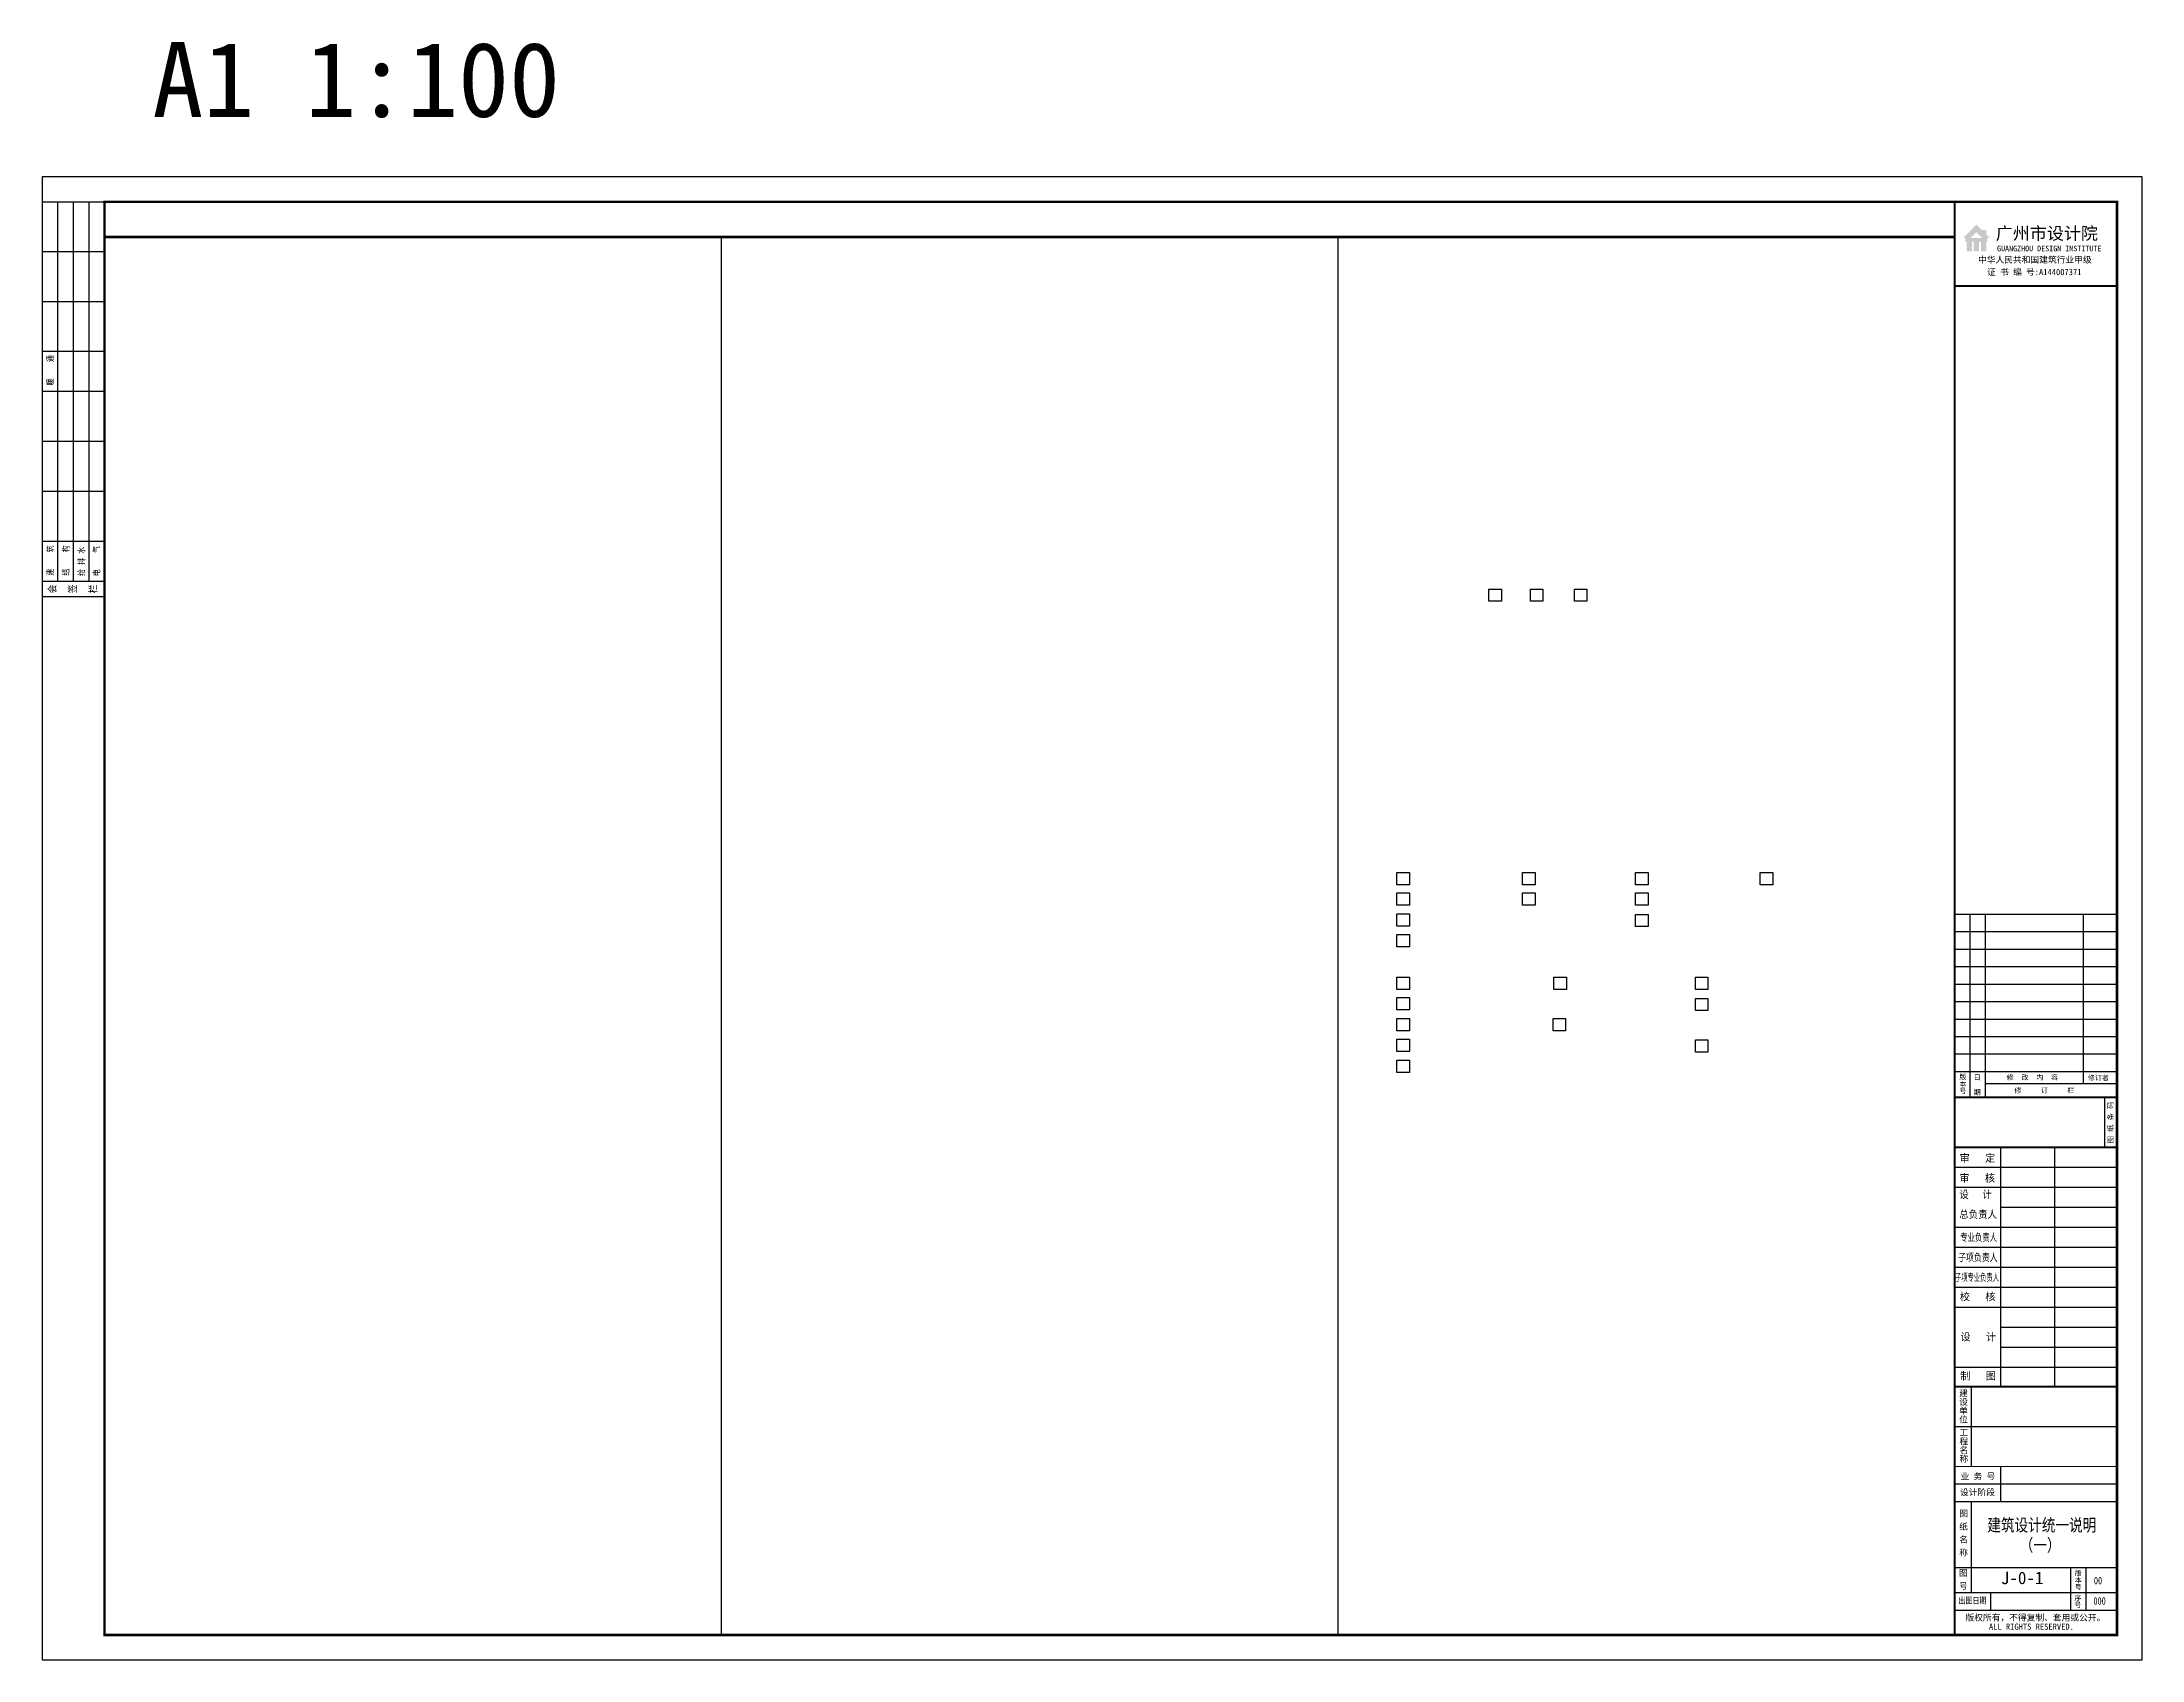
# Model space of a CAD drawing. Extents: x -707 to 39559235, y -707 to 60361897.
# Drawn here: x 39369219 to 39453319, y 59261785 to 59326586 of the extents above; entities that cross this region are included whole.
import ezdxf

# ---------------------------------------------------------------- set-up
doc = ezdxf.new("R2010")
doc.units = 0
doc.header["$LTSCALE"] = 10
doc.header["$MEASUREMENT"] = 0
for name, color, linetype in [('1', 7, 'Continuous'), ('PUB_TEXT', 7, 'Continuous'), ('TITEXT', 7, 'Continuous'), ('TITLIN', 7, 'Continuous')]:
    doc.layers.add(name, color=color, linetype=linetype)
doc.styles.add('-黑体', font='simhei.ttf', dxfattribs={"width": 0.8})
doc.styles.add('ACHT', font='simhei.ttf')
doc.styles.add('TITLE', font='simhei.ttf')
doc.styles.add('TITMK', font='simhei.ttf')
doc.styles.add('TITXC', font='simhei.ttf')
doc.styles.add('TITXH', font='@SimSun.ttf')
doc.styles.add('TITXV', font='SimSun.ttf')

# ---------------------------------------------------------------- blocks, each defined once
blk = doc.blocks.new('TITLEA1')
at = {"layer": 'TITLIN'}
for p, q in [((-6500, 28871), (0, 28871)), ((-5892, 28871), (-5892, 21532)), ((-5284, 28871), (-5284, 21532)), ((-1355, 28871), (-1355, 22083)), ((-6500, 28171), (0, 28171)), ((-6500, 27471), (0, 27471)), ((-6500, 26771), (0, 26771)), ((-6500, 26071), (0, 26071)), ((-6500, 25371), (0, 25371)), ((-6500, 24671), (0, 24671)), ((-6500, 23971), (0, 23971)), ((-6500, 23271), (0, 23271)), ((-6500, 22571), (0, 22571)), ((-5284, 22083), (-47, 22083))]:
    blk.add_line(p, q, dxfattribs=at)
at = {"layer": 'TITLIN', "const_width": 80}
blk.add_lwpolyline([(-6500, 54026), (-6500, 21532)], dxfattribs=at)
at = {"layer": 'TITEXT', "style": 'TITXH'}
for s, p in [('版本号', (-6280, 22499)), ('日  期', (-5706, 22481))]:
    blk.add_text(s, height=200, rotation=270, dxfattribs=at).set_placement(p)
at = {"layer": 'TITEXT', "style": 'TITXV'}
for s, p in [('修  改  内  容', (-4421, 22238)), ('修     订     栏', (-4112, 21712)), ('修订者', (-1169, 22219))]:
    blk.add_text(s, height=200, dxfattribs=at).set_placement(p)
blk = doc.blocks.new('TITLEA')
blk.add_line((-500, 21532), (-500, 19532))
at = {"layer": 'TITLIN'}
for p, q in [((-4668, 19532), (-4668, 9970)), ((-2510, 19532), (-2510, 9970)), ((-6500, 18732), (0, 18732)), ((-6500, 17932), (0, 17932)), ((-4668, 17132), (0, 17132)), ((-6500, 16332), (0, 16332)), ((-6500, 15532), (0, 15532)), ((-6500, 14732), (0, 14732)), ((-6500, 13932), (0, 13932)), ((-6500, 13132), (0, 13132)), ((-4668, 12332), (0, 12332)), ((-4668, 11532), (0, 11532)), ((-6500, 10732), (0, 10732)), ((-5836, 9950), (-5836, 6750)), ((-6500, 8350), (0, 8350)), ((-4668, 6750), (-4668, 5350)), ((-6500, 6050), (0, 6050)), ((-6500, 5350), (0, 5350)), ((-5836, 5350), (-5836, 1700)), ((-6500, 2700), (0, 2700)), ((-1858, 2700), (-1858, 1000)), ((-1247, 2700), (-1247, 1000)), ((-6500, 1700), (0, 1700)), ((-5073, 1700), (-5073, 1000)), ((-6500, 1000), (0, 1000))]:
    blk.add_line(p, q, dxfattribs=at)
for points, const_width in [([(-6500, 21532), (-6500, 0)], 80), ([(-6500, 21532), (0, 21532)], 80), ([(-6500, 19532), (0, 19532)], 80), ([(-6500, 9950), (0, 9950)], 80), ([(-6500, 6750), (0, 6750)], 30)]:
    blk.add_lwpolyline(points, dxfattribs=dict(at, const_width=const_width))
at = {"layer": 'TITEXT'}
for s, height, rotation, style, p in [('图 纸 条 码', 210, 90, 'TITMK', (-157, 19695)), ('建设单位', 250, 270, 'TITXH', (-6280, 9867)), ('工程名称', 250, 270, 'TITXH', (-6269, 8289)), ('图 纸 名 称', 250, 270, 'TITXH', (-6279, 5045)), ('图 号', 250, 270, 'TITXH', (-6287, 2669)), ('版本号', 200, 270, 'TITXH', (-1659, 2625)), ('序号', 200, 270, 'TITXH', (-1676, 1633))]:
    blk.add_text(s, height=height, rotation=rotation, dxfattribs=dict(at, style=style)).set_placement(p)
for s, height, style, p in [('审   定', 300, 'TITXV', (-6306, 18952)), ('审   核', 300, 'TITXV', (-6315, 18152)), ('校   核', 300, 'TITXV', (-6297, 13400)), ('设   计', 300, 'TITXV', (-6273, 11788)), ('制   图', 300, 'TITXV', (-6282, 10227)), ('业 务 号', 250, 'TITXV', (-6264, 6231)), ('设计阶段', 250, 'TITXV', (-6290, 5592)), ('版权所有，不得复制、套用或公开。', 250, 'TITLE', (-6069, 574)), ('ALL RIGHTS RESERVED.', 250, 'TITLE', (-5130, 210))]:
    blk.add_text(s, height=height, dxfattribs=dict(at, style=style)).set_placement(p)
at = {"layer": 'TITEXT', "style": 'TITXV'}
for s, height, width, p in [('设   计', 300, 0.9, (-6320, 17498)), ('总负责人', 300, 0.9, (-6320, 16698)), ('专业负责人', 300, 0.7, (-6278, 15776)), ('子项负责人', 300, 0.75, (-6361, 14976)), ('子项专业负责人', 300, 0.6, (-6490, 14176)), ('出图日期', 250, 0.8, (-6352, 1254))]:
    blk.add_text(s, height=height, dxfattribs=dict(at, width=width)).set_placement(p)
blk = doc.blocks.new('TITLEC')
at = {"layer": 'TITEXT'}
h = blk.add_hatch(color=256, dxfattribs=at)
h.paths.add_polyline_path([(-5418, -1126), (-5240, -1126), (-5240, -1304), (-5098, -1447), (-5193, -1447), (-5193, -1589), (-5240, -1589), (-5240, -1981), (-5454, -1981), (-5454, -1589), (-5525, -1589), (-5525, -1981), (-5739, -1981), (-5739, -1589), (-5810, -1589), (-5810, -1981), (-6024, -1981), (-6024, -1589), (-6072, -1589), (-6072, -1447), (-6167, -1447), (-5632, -912)])
h.paths.add_polyline_path([(-5864, -1447), (-5400, -1447), (-5632, -1215)], flags=17)
at = {"layer": 'TITLIN', "const_width": 80}
for points in [[(-6500, 0), (-6500, -3374)], [(-6500, -3374), (0, -3374)]]:
    blk.add_lwpolyline(points, dxfattribs=at)
at = {"layer": 'TITEXT'}
for s, height, style, p in [('广州市设计院', 500, 'TITLE', (-4856, -1513)), ('中华人民共和国建筑行业甲级', 250, 'TITXV', (-5567, -2443)), ('GUANGZHOU DESIGN INSTITUTE', 225, 'TITLE', (-4806, -1980)), ('证 书 编 号:A144007371', 250, 'TITXV', (-5205, -2937))]:
    blk.add_text(s, height=height, dxfattribs=dict(at, style=style)).set_placement(p)
blk = doc.blocks.new('TITLEB')
at = {"layer": 'TITLIN'}
for p, q in [((-15825, 0), (-15825, 2500)), ((0, 2500), (-15825, 2500)), ((-15200, 0), (-15200, 2500)), ((0, 1875), (-15200, 1875)), ((-13600, 0), (-13600, 2500)), ((-11600, 0), (-11600, 2500)), ((-9600, 0), (-9600, 2500)), ((-7600, 0), (-7600, 2500)), ((-6000, 0), (-6000, 2500)), ((-4000, 0), (-4000, 2500)), ((-2000, 0), (-2000, 2500)), ((0, 1250), (-15200, 1250)), ((0, 625), (-15200, 625))]:
    blk.add_line(p, q, dxfattribs=at)
blk.add_lwpolyline([(0, 2500), (0, 0)], dxfattribs=at)
at = {"layer": 'TITEXT', "style": 'TITXH', "width": 1.2}
blk.add_text('会  签  栏', height=250, rotation=270, dxfattribs=at).set_placement((-15636, 2303))
at = {"layer": 'TITEXT', "style": 'TITXV', "width": 0.8}
for s, p in [('结    构', (-14972, 1420)), ('建    筑', (-14972, 2045)), ('暖    通', (-7355, 2045)), ('给 排 水', (-14983, 795)), ('电    气', (-14994, 192))]:
    blk.add_text(s, height=250, dxfattribs=at).set_placement(p)
blk = doc.blocks.new('A1-100')
at = {"layer": '1'}
blk.add_lwpolyline([(-84100, 0), (0, 0), (0, 59400), (-84100, 59400)], close=True, dxfattribs=at)
at = {"layer": '1', "const_width": 100}
blk.add_lwpolyline([(-81600, 1000), (-1000, 1000), (-1000, 58400), (-81600, 58400)], close=True, dxfattribs=at)
at = {"rotation": 90}
blk.add_blockref('TITLEB', (-81600, 58400), dxfattribs=at)
for name, p in [('TITLEC', (-1000, 58400)), ('TITLEA1', (-1000, 1000)), ('TITLEA', (-1000, 1000))]:
    blk.add_blockref(name, p)
at = {"layer": '1', "style": 'ACHT', "width": 0.8}
for s, p in [('00', (-1925, 3033)), ('000', (-1942, 2215))]:
    blk.add_text(s, height=300, dxfattribs=at).set_placement(p)

msp = doc.modelspace()

# ---------------------------------------------------------------- linework, layer by layer
for p, q in [((39371719, 59318775), (39445819, 59318775)), ((39396419, 59318775), (39396419, 59262835)), ((39421119, 59318775), (39421119, 59262835))]:
    msp.add_line(p, q)
at = {"const_width": 100}
msp.add_lwpolyline([(39371719, 59318775), (39445819, 59318775)], dxfattribs=at)
for points in [[(39427163, 59304676), (39427664, 59304676), (39427664, 59304186), (39427163, 59304186)], [(39428826, 59304676), (39429328, 59304676), (39429328, 59304186), (39428826, 59304186)], [(39430586, 59304676), (39431087, 59304676), (39431087, 59304186), (39430586, 59304186)], [(39423481, 59293318), (39423982, 59293318), (39423982, 59292828), (39423481, 59292828)], [(39428512, 59293318), (39429013, 59293318), (39429013, 59292828), (39428512, 59292828)], [(39433039, 59293318), (39433541, 59293318), (39433541, 59292828), (39433039, 59292828)], [(39438027, 59293318), (39438528, 59293318), (39438528, 59292828), (39438027, 59292828)], [(39423481, 59292505), (39423982, 59292505), (39423982, 59292015), (39423481, 59292015)], [(39428512, 59292505), (39429013, 59292505), (39429013, 59292015), (39428512, 59292015)], [(39433039, 59292505), (39433541, 59292505), (39433541, 59292015), (39433039, 59292015)], [(39423481, 59291670), (39423982, 59291670), (39423982, 59291180), (39423481, 59291180)], [(39433039, 59291648), (39433541, 59291648), (39433541, 59291157), (39433039, 59291157)], [(39423481, 59290835), (39423982, 59290835), (39423982, 59290345), (39423481, 59290345)], [(39423481, 59289126), (39423982, 59289126), (39423982, 59288636), (39423481, 59288636)], [(39429763, 59289126), (39430265, 59289126), (39430265, 59288636), (39429763, 59288636)], [(39435435, 59289126), (39435936, 59289126), (39435936, 59288636), (39435435, 59288636)], [(39423481, 59288313), (39423982, 59288313), (39423982, 59287823), (39423481, 59287823)], [(39435435, 59288284), (39435936, 59288284), (39435936, 59287794), (39435435, 59287794)], [(39423481, 59287478), (39423982, 59287478), (39423982, 59286988), (39423481, 59286988)], [(39429735, 59287478), (39430236, 59287478), (39430236, 59286988), (39429735, 59286988)], [(39423481, 59286643), (39423982, 59286643), (39423982, 59286153), (39423481, 59286153)], [(39435435, 59286620), (39435936, 59286620), (39435936, 59286129), (39435435, 59286129)], [(39423481, 59285809), (39423982, 59285809), (39423982, 59285318), (39423481, 59285318)]]:
    msp.add_lwpolyline(points, close=True)

# ---------------------------------------------------------------- block references
msp.add_blockref('A1-100', (39453319, 59261785))

# ---------------------------------------------------------------- texts
at = {"layer": '1', "style": 'TITXC'}
for s, height, p in [('A1 1:100', 3000, (39373638, 59323586)), ('J-0-1', 500, (39447669, 59264823))]:
    msp.add_text(s, height=height, dxfattribs=at).set_placement(p)
at = {"layer": 'PUB_TEXT', "style": '-黑体', "width": 0.8}
for s, p in [('建筑设计统一说明', (39447124, 59266939)), ('（一）', (39448420, 59266136))]:
    msp.add_text(s, height=500, dxfattribs=at).set_placement(p)

doc.saveas('drawing.dxf')
